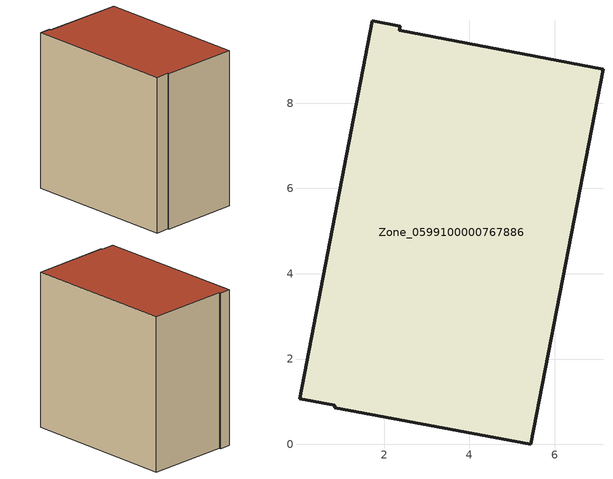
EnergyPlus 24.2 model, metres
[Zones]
Zone_0599100000767886
 floor ground (C_G): 0.01,1.07 1.71,9.93 2.37,9.81 2.35,9.71 7.13,8.79 5.43,0 0.84,0.85 0.84,0.92 z0
 wall outside (C_F): 2.35,9.71 2.37,9.81 1.71,9.93 0.01,1.07 0.84,0.92 0.84,0.85 5.43,0 7.13,8.79 2.35,9.71 z0:9.17
 roof outside (C_R): 0.01,1.07 0.84,0.92 0.84,0.85 5.43,0 7.13,8.79 2.35,9.71 2.37,9.81 1.71,9.93 z9.17
[BUILDING]
Pand.0599100000767886: North Axis=0; Terrain=City; Loads Convergence Tolerance Value=0.04; Temperature Convergence Tolerance Value=0.4; Solar Distribution=FullExterior; Maximum Number of Warmup Days=25; Minimum Number of Warmup Days=1
[Site:Location]
Rotterdam.The.Hague.AP_ZH_NLD Design_Conditions: Latitude=51.96; Longitude=4.45; Time Zone=1; Elevation=-4.5
[SITE:GROUNDTEMPERATURE:BUILDINGSURFACE]
18, 18, 18, 18, 18, 18, 18, 18, 18, 18, 18, 18
[MATERIAL] Thermal Absorptance=0.9; Solar Absorptance=0.7; Visible Absorptance=0.7
Name | Roughness | Thickness | Conductivity | Density | Specific Heat
G.TC.2006-2014 | MediumSmooth | 0.15 | 0.06 | 540 | 1210
F.TC.2006-2014 | Rough | 0.3 | 0.12 | 1920 | 840
R.TC.2006-2014 | MediumRough | 0.2 | 0.08 | 1500 | 1000
[CONSTRUCTION]
C_G: G.TC.2006-2014
C_F: F.TC.2006-2014
C_R: R.TC.2006-2014
[ZONE]
Zone_0599100000767886: Type=1; Multiplier=1; Ceiling Height=Autocalculate; Volume=Autocalculate; Floor Area=autocalculate; Part of Total Floor Area=Yes
[ZONEINFILTRATION:DESIGNFLOWRATE]
Infil_Zone_0599100000767886: Zone or ZoneList or Space or SpaceList=Zone_0599100000767886; Schedule=AlwaysOn; Design Flow Rate Calculation Method=Flow/Area; Flow Rate per Floor Area=0.0015; Constant Term Coefficient=1; Temperature Term Coefficient=0; Velocity Term Coefficient=0; Velocity Squared Term Coefficient=0
[HVACTEMPLATE:ZONE:IDEALLOADSAIRSYSTEM]
Zone_0599100000767886: Maximum Heating Supply Air Temperature=50; Minimum Cooling Supply Air Temperature=13; Maximum Heating Supply Air Humidity Ratio=0.0156; Minimum Cooling Supply Air Humidity Ratio=0.0077; Heating Limit=NoLimit; Cooling Limit=NoLimit; Dehumidification Control Type=ConstantSensibleHeatRatio; Cooling Sensible Heat Ratio=0.7; Dehumidification Setpoint=60; Humidification Control Type=None; Humidification Setpoint=30; Outdoor Air Method=None; Outdoor Air Flow Rate per Person=0.00944; Outdoor Air Flow Rate per Zone Floor Area=0; Outdoor Air Flow Rate per Zone=0; Demand Controlled Ventilation Type=None; Outdoor Air Economizer Type=NoEconomizer; Heat Recovery Type=None; Sensible Heat Recovery Effectiveness=0.7; Latent Heat Recovery Effectiveness=0.65
[ZONECONTROL:THERMOSTAT]
ThermostatControl_Zone_0599100000767886: Zone or ZoneList=Zone_0599100000767886; Control Type Schedule=DualSetpointControlType; Control 1=Thermostat_Zone_0599100000767886; Temperature Difference Between Cutout And Setpoint=0
[THERMOSTATSETPOINT:DUALSETPOINT]
Thermostat_Zone_0599100000767886: Heating Setpoint Temperature Schedule=HeatingSetpoint_Zone_0599100000767886; Cooling Setpoint Temperature Schedule=CoolingSetpoint_Zone_0599100000767886
[SCHEDULE:COMPACT]
HeatingSetpoint_Zone_0599100000767886: Through: 12/31, For: AllDays, Until: 24:00, 21
CoolingSetpoint_Zone_0599100000767886: Through: 12/31, For: AllDays, Until: 24:00, 24
DualSetpointControlType: Through: 12/31, For: AllDays, Until: 24:00, 4
AlwaysOn: Through: 12/31, For: AllDays, Until: 24:00, 1
